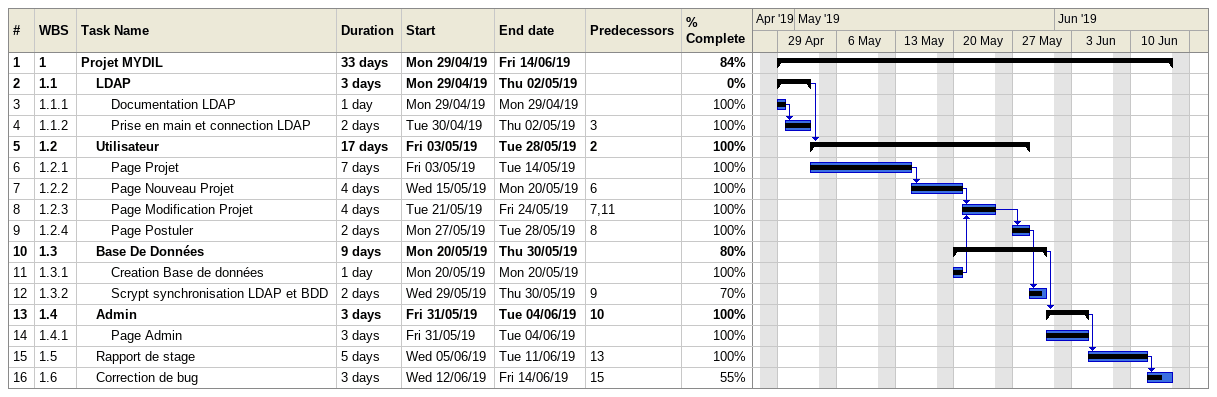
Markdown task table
| ID | WBS | Task | Duration | Start | Finish | Predecessors | % complete |
|---|---|---|---|---|---|---|---|
| 1 | 1 | **Projet MYDIL** | 33d | 2019-04-29 | 2019-06-14 |  | 84 |
| 2 | 1.1 | **LDAP** | 3d | 2019-04-29 | 2019-05-02 |  | 0 |
| 3 | 1.1.1 | Documentation LDAP | 1d | 2019-04-29 | 2019-04-29 |  | 100 |
| 4 | 1.1.2 | Prise en main et connection LDAP | 2d | 2019-04-30 | 2019-05-02 | 3 | 100 |
| 5 | 1.2 | **Utilisateur** | 17d | 2019-05-03 | 2019-05-28 | 2 | 100 |
| 6 | 1.2.1 | Page Projet | 7d | 2019-05-03 | 2019-05-14 |  | 100 |
| 7 | 1.2.2 | Page Nouveau Projet | 4d | 2019-05-15 | 2019-05-20 | 6 | 100 |
| 8 | 1.2.3 | Page Modification Projet | 4d | 2019-05-21 | 2019-05-24 | 7, 11 | 100 |
| 9 | 1.2.4 | Page Postuler | 2d | 2019-05-27 | 2019-05-28 | 8 | 100 |
| 10 | 1.3 | **Base De Données** | 9d | 2019-05-20 | 2019-05-30 |  | 80 |
| 11 | 1.3.1 | Creation Base de données | 1d | 2019-05-20 | 2019-05-20 |  | 100 |
| 12 | 1.3.2 | Scrypt synchronisation LDAP et BDD | 2d | 2019-05-29 | 2019-05-30 | 9 | 70 |
| 13 | 1.4 | **Admin** | 3d | 2019-05-31 | 2019-06-04 | 10 | 100 |
| 14 | 1.4.1 | Page Admin | 3d | 2019-05-31 | 2019-06-04 |  | 100 |
| 15 | 1.5 | Rapport de stage | 5d | 2019-06-05 | 2019-06-11 | 13 | 100 |
| 16 | 1.6 | Correction de bug | 3d | 2019-06-12 | 2019-06-14 | 15 | 55 |
